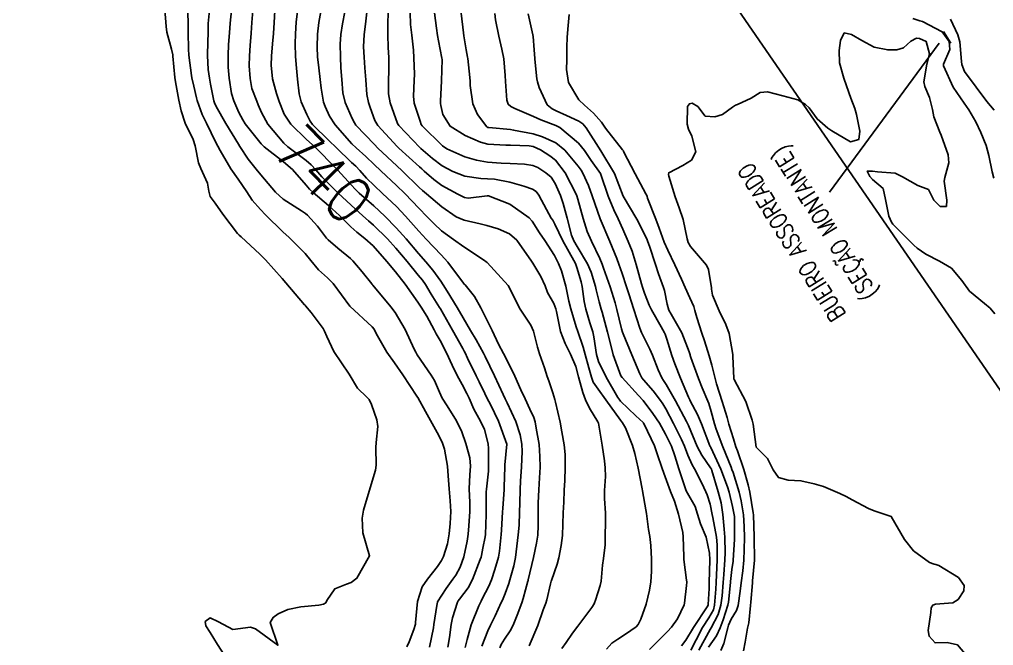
# Model space of a CAD drawing. Header units: metres. Extents: x 307586 to 320046, y 7427249 to 7434250.
# Drawn here: x 314365.9 to 314451.9, y 7432251.7 to 7432307 of the extents above; entities that cross this region are included whole.
import ezdxf
from ezdxf.enums import TextEntityAlignment as Align

# ---------------------------------------------------------------- set-up
doc = ezdxf.new("R2010")
doc.units = ezdxf.units.M
doc.header["$MEASUREMENT"] = 0
doc.linetypes.add('CONTINUO', pattern=[0])
for name, color, linetype in [('BUEIRO', 151, 'Continuous'), ('Cotas', 45, 'Continuous'), ('Curvas de Nivel 1m', 11, 'Continuous'), ('Curvas de Nivel 5m', 15, 'Continuous'), ('Divisa', 42, 'FENCELINE2'), ('TEXTO', 45, 'Continuous')]:
    doc.layers.add(name, color=color, linetype=linetype)
doc.styles.add('ROMANS', font='romans', dxfattribs={"height": 0.2})
doc.styles.add('Style-STANDARD', font='STANDARD.shx')
doc.linetypes.add('FENCELINE2', pattern='A,0.25,-0.1,[132,ltypeshp.shx,S=0.1,R=0,X=-0.1,Y=0],-0.1,1', length=1.45)

msp = doc.modelspace()

# ---------------------------------------------------------------- linework, layer by layer
at = {"layer": 'BUEIRO', "linetype": 'CONTINUO'}
msp.add_polyline3d([(314448.145, 7432304.87, 727.774), (314447.495, 7432305.894, 727.751)], dxfattribs=at)
at = {"layer": 'Curvas de Nivel 1m', "flags": 128}
for points, elevation in [([(314378.766, 7432307.826), (314378.869, 7432306.347), (314378.952, 7432305.824), (314379.368, 7432304.323), (314379.465, 7432303.819), (314379.475, 7432303.705), (314379.648, 7432301.817), (314379.695, 7432301.451), (314380.003, 7432299.813), (314380.216, 7432298.899), (314380.551, 7432297.807), (314381.271, 7432296.356), (314381.456, 7432295.797), (314381.746, 7432294.29), (314381.93, 7432293.79), (314382.52, 7432292.484), (314382.637, 7432291.779), (314382.765, 7432291.333), (314383.202, 7432290.718), (314383.881, 7432289.763), (314385.176, 7432288.056), (314385.323, 7432287.897), (314385.492, 7432287.745), (314387.15, 7432286.223), (314387.644, 7432285.715), (314389.127, 7432284.077), (314389.44, 7432283.697), (314391.104, 7432281.761), (314391.145, 7432281.721), (314391.185, 7432281.679), (314391.694, 7432281.071), (314392.73, 7432279.655), (314392.854, 7432279.437), (314393.066, 7432278.958), (314393.695, 7432277.644), (314395.023, 7432275.63), (314395.782, 7432274.39), (314396.597, 7432273.606), (314396.794, 7432273.396), (314396.996, 7432272.956), (314397.473, 7432271.595), (314397.564, 7432271.005), (314397.426, 7432269.595), (314397.401, 7432269.143), (314397.42, 7432267.595), (314397.359, 7432267.164), (314396.903, 7432265.6), (314396.301, 7432263.609), (314396.172, 7432262.907), (314396.233, 7432261.609), (314396.833, 7432259.6), (314395.714, 7432257.616), (314395.199, 7432257.232), (314394.805, 7432257.086), (314393.757, 7432256.681), (314393.069, 7432255.647), (314392.976, 7432255.453), (314392.78, 7432255.309), (314392.347, 7432255.225), (314390.777, 7432255.074), (314389.608, 7432254.858), (314388.771, 7432254.463), (314388.317, 7432254.155), (314388.065, 7432253.707), (314388.743, 7432251.7), (314386.757, 7432253.158), (314386.318, 7432253.286), (314384.756, 7432253.08), (314383.498, 7432253.763), (314382.766, 7432254.103), (314382.318, 7432253.777), (314382.391, 7432253.409), (314382.753, 7432252.824), (314383.408, 7432251.763), (314384.713, 7432249.75)], 744), ([(314380.804, 7432307.806), (314380.821, 7432306.376), (314380.821, 7432305.806), (314380.846, 7432304.327), (314380.89, 7432303.805), (314381.13, 7432302.008), (314381.162, 7432301.802), (314381.326, 7432301.076), (314381.566, 7432300.047), (314381.633, 7432299.795), (314382.074, 7432298.562), (314382.43, 7432297.783), (314383.268, 7432296.102), (314383.435, 7432295.768), (314383.648, 7432295.377), (314384.591, 7432293.757), (314385.229, 7432292.847), (314385.991, 7432291.738), (314386.466, 7432290.992), (314387.197, 7432290.164), (314387.647, 7432289.715), (314389.178, 7432288.203), (314389.728, 7432287.694), (314391.152, 7432286.282), (314391.654, 7432285.672), (314392.323, 7432284.851), (314393.128, 7432284.132), (314393.613, 7432283.645), (314395.103, 7432281.63), (314397.076, 7432279.812), (314397.233, 7432279.598), (314397.432, 7432279.233), (314398.375, 7432277.587), (314399.039, 7432276.632), (314399.775, 7432275.572), (314401.004, 7432273.701), (314401.059, 7432273.614), (314401.091, 7432273.559), (314401.765, 7432272.323), (314402.219, 7432271.541), (314402.963, 7432270.212), (314403.286, 7432269.527), (314403.453, 7432269.02), (314403.718, 7432267.522), (314403.779, 7432266.663), (314403.854, 7432265.52), (314403.964, 7432264.448), (314404.005, 7432263.519), (314403.959, 7432262.432), (314403.874, 7432261.52), (314403.718, 7432260.653), (314403.356, 7432259.525), (314403.184, 7432259.171), (314402.824, 7432258.636), (314401.945, 7432257.543), (314401.491, 7432256.861), (314401.075, 7432255.556), (314400.907, 7432253.7), (314400.887, 7432253.558), (314400.758, 7432253.085), (314400.329, 7432251.982), (314400.136, 7432251.566)], 743), ([(314382.694, 7432307.781), (314382.592, 7432306.585), (314382.576, 7432305.782), (314382.563, 7432304.97), (314382.541, 7432303.782), (314382.598, 7432302.528), (314382.702, 7432301.779), (314382.799, 7432301.249), (314383.078, 7432299.774), (314383.136, 7432299.598), (314383.308, 7432299.259), (314384.15, 7432297.761), (314385.266, 7432295.95), (314385.386, 7432295.748), (314386.124, 7432294.61), (314386.815, 7432293.726), (314387.236, 7432293.242), (314388.542, 7432291.707), (314389.207, 7432291.087), (314390.819, 7432290.062), (314391.195, 7432289.825), (314391.367, 7432289.677), (314392.229, 7432288.71), (314393.027, 7432287.652), (314393.171, 7432287.492), (314394.046, 7432286.755), (314395.146, 7432285.844), (314395.37, 7432285.627), (314396.198, 7432284.679), (314397.024, 7432283.601), (314397.071, 7432283.549), (314397.122, 7432283.49), (314398.722, 7432281.584), (314399.095, 7432281.07), (314399.969, 7432279.571), (314400.771, 7432277.848), (314400.913, 7432277.561), (314401.049, 7432277.331), (314402.284, 7432275.541), (314402.557, 7432275.076), (314403.008, 7432274.049), (314403.254, 7432273.527), (314403.691, 7432272.828), (314404.501, 7432271.515), (314404.968, 7432270.542), (314405.348, 7432269.504), (314405.687, 7432268.245), (314405.736, 7432267.498), (314405.684, 7432266.736), (314405.644, 7432265.499), (314405.682, 7432264.289), (314405.683, 7432263.498), (314405.614, 7432262.242), (314405.551, 7432261.5), (314405.465, 7432260.89), (314405.161, 7432259.505), (314404.824, 7432258.59), (314404.445, 7432257.886), (314404.191, 7432257.516), (314403.603, 7432256.72), (314402.841, 7432255.529), (314402.824, 7432255.488), (314402.78, 7432255.202), (314402.511, 7432253.534), (314402.468, 7432253.242), (314402.128, 7432251.539)], 742), ([(314384.643, 7432307.758), (314384.535, 7432306.62), (314384.465, 7432305.759), (314384.394, 7432304.739), (314384.353, 7432303.76), (314384.358, 7432302.749), (314384.444, 7432301.759), (314384.66, 7432300.417), (314384.85, 7432299.755), (314385.303, 7432298.735), (314385.637, 7432298.085), (314385.856, 7432297.742), (314387.267, 7432295.971), (314387.528, 7432295.717), (314389.25, 7432294.379), (314390.037, 7432293.692), (314391.229, 7432292.334), (314391.533, 7432291.982), (314391.852, 7432291.671), (314393.206, 7432290.513), (314394.188, 7432289.64), (314395.183, 7432288.641), (314395.715, 7432288.159), (314396.431, 7432287.611), (314397.163, 7432286.951), (314398.359, 7432285.588), (314399.134, 7432284.683), (314399.992, 7432283.571), (314401.107, 7432281.988), (314401.274, 7432281.727), (314401.382, 7432281.556), (314401.893, 7432280.746), (314402.545, 7432279.538), (314402.727, 7432279.193), (314403.064, 7432278.601), (314403.615, 7432277.524), (314404.13, 7432276.426), (314404.579, 7432275.514), (314405.015, 7432274.725), (314405.437, 7432273.933), (314405.625, 7432273.501), (314406.046, 7432272.547), (314406.64, 7432271.485), (314406.972, 7432270.75), (314407.31, 7432269.476), (314407.346, 7432269.079), (314407.35, 7432267.476), (314407.334, 7432267.069), (314407.156, 7432265.477), (314407.143, 7432265.235), (314407.133, 7432263.477), (314407.13, 7432263.228), (314407.076, 7432261.478), (314407.056, 7432261.282), (314406.845, 7432260.256), (314406.712, 7432259.605), (314406.675, 7432259.482), (314406.599, 7432259.252), (314405.933, 7432257.493), (314405.542, 7432256.759), (314404.787, 7432255.776), (314404.668, 7432255.628), (314404.605, 7432255.512), (314404.166, 7432254.119), (314404.046, 7432253.517), (314403.905, 7432252.365), (314403.758, 7432251.52)], 741), ([(314388.48, 7432307.709), (314388.414, 7432306.693), (314388.347, 7432305.71), (314388.271, 7432304.814), (314388.167, 7432303.712), (314388.148, 7432302.915), (314388.283, 7432301.711), (314388.613, 7432300.414), (314388.868, 7432299.704), (314389.302, 7432298.597), (314389.881, 7432297.694), (314391.273, 7432296.349), (314392.022, 7432295.669), (314392.646, 7432295.049), (314393.251, 7432294.433), (314394.03, 7432293.642), (314395.23, 7432292.336), (314395.565, 7432291.963), (314395.914, 7432291.62), (314397.206, 7432290.484), (314398.172, 7432289.59), (314399.183, 7432288.561), (314400.065, 7432287.571), (314401.154, 7432286.292), (314401.818, 7432285.55), (314402.425, 7432284.83), (314403.126, 7432283.838), (314403.327, 7432283.528), (314403.684, 7432282.958), (314404.561, 7432281.515), (314405.089, 7432280.605), (314405.748, 7432279.5), (314406.241, 7432278.669), (314406.901, 7432277.482), (314407.048, 7432277.181), (314407.872, 7432275.472), (314408.634, 7432273.836), (314408.817, 7432273.462), (314408.999, 7432273.111), (314409.758, 7432271.452), (314410.126, 7432270.287), (314410.275, 7432269.447), (314410.299, 7432268.799), (314410.236, 7432267.447), (314410.175, 7432266.186), (314410.143, 7432265.448), (314410.098, 7432264.241), (314410.068, 7432263.448), (314410.034, 7432262.285), (314409.969, 7432261.449), (314409.844, 7432260.454), (314409.707, 7432259.451), (314409.566, 7432258.712), (314409.233, 7432257.456), (314409.13, 7432257.135), (314408.795, 7432256.259), (314408.56, 7432255.688), (314408.464, 7432255.463), (314407.935, 7432254.305), (314407.517, 7432253.472), (314407.273, 7432252.96), (314406.744, 7432251.607)], 739), ([(314390.467, 7432307.689), (314390.361, 7432306.728), (314390.292, 7432305.691), (314390.268, 7432304.797), (314390.293, 7432303.691), (314390.387, 7432302.65), (314390.468, 7432301.689), (314390.614, 7432300.393), (314390.811, 7432299.685), (314391.302, 7432298.551), (314391.584, 7432297.964), (314391.8, 7432297.672), (314393.272, 7432296.237), (314393.889, 7432295.644), (314395.25, 7432294.328), (314395.612, 7432293.99), (314395.977, 7432293.619), (314396.574, 7432292.948), (314397.23, 7432292.284), (314397.979, 7432291.592), (314399.206, 7432290.43), (314400.017, 7432289.572), (314401.18, 7432288.269), (314401.518, 7432287.897), (314401.837, 7432287.55), (314403.152, 7432286.165), (314403.737, 7432285.524), (314405.125, 7432283.679), (314405.198, 7432283.583), (314405.267, 7432283.508), (314406.101, 7432282.483), (314406.657, 7432281.487), (314407.09, 7432280.597), (314407.662, 7432279.474), (314408.234, 7432278.295), (314408.665, 7432277.464), (314409.042, 7432276.735), (314409.666, 7432275.454), (314410.201, 7432274.258), (314410.561, 7432273.444), (314410.994, 7432272.529), (314411.348, 7432271.796), (314411.451, 7432271.433), (314411.552, 7432270.854), (314411.799, 7432269.427), (314411.878, 7432268.362), (314411.886, 7432267.426), (314411.853, 7432266.492), (314411.787, 7432265.427), (314411.731, 7432264.267), (314411.713, 7432263.428), (314411.71, 7432262.266), (314411.682, 7432261.428), (314411.585, 7432260.696), (314411.319, 7432259.433), (314410.839, 7432257.466), (314410.835, 7432257.44), (314410.829, 7432257.423), (314410.812, 7432257.356), (314410.397, 7432255.836), (314410.271, 7432255.445), (314409.87, 7432254.351), (314409.506, 7432253.453), (314409.255, 7432252.958), (314408.751, 7432252.228), (314408.458, 7432251.75), (314408.334, 7432251.464)], 738), ([(314392.528, 7432307.663), (314392.368, 7432306.696), (314392.237, 7432305.667), (314392.2, 7432304.496), (314392.252, 7432303.667), (314392.372, 7432302.688), (314392.477, 7432301.663), (314392.551, 7432300.882), (314392.769, 7432299.658), (314392.913, 7432299.26), (314393.301, 7432298.427), (314393.797, 7432297.645), (314395.268, 7432295.979), (314395.643, 7432295.624), (314396.496, 7432294.852), (314397.248, 7432294.145), (314397.836, 7432293.594), (314399.23, 7432292.292), (314399.959, 7432291.573), (314401.204, 7432290.269), (314401.907, 7432289.549), (314402.541, 7432288.894), (314403.181, 7432288.294), (314404.237, 7432287.519), (314405.164, 7432286.885), (314406.974, 7432285.655), (314407.144, 7432285.547), (314407.226, 7432285.479), (314408.463, 7432284.133), (314409.064, 7432283.461), (314409.122, 7432283.362), (314410.075, 7432281.45), (314411.081, 7432279.963), (314411.321, 7432279.436), (314411.652, 7432278.025), (314411.847, 7432277.428), (314412.268, 7432276.188), (314412.522, 7432275.418), (314412.662, 7432275.058), (314413.009, 7432273.996), (314413.181, 7432273.408), (314413.244, 7432273.164), (314413.663, 7432271.403), (314413.821, 7432270.55), (314414.009, 7432269.399), (314414.092, 7432268.547), (314414.115, 7432267.398), (314414.074, 7432266.24), (314414.029, 7432265.399), (314413.975, 7432264.316), (314413.93, 7432263.4), (314413.888, 7432262.384), (314413.858, 7432261.4), (314413.758, 7432260.492), (314413.533, 7432259.403), (314413.387, 7432258.845), (314412.89, 7432257.409), (314412.87, 7432257.352), (314412.809, 7432257.129), (314412.483, 7432255.719), (314412.393, 7432255.416), (314412.173, 7432254.815), (314411.686, 7432253.426), (314410.94, 7432251.632)], 737), ([(314394.662, 7432307.638), (314394.455, 7432306.581), (314394.302, 7432305.641), (314394.243, 7432304.773), (314394.26, 7432303.641), (314394.312, 7432302.681), (314394.388, 7432301.64), (314394.485, 7432300.479), (314394.681, 7432299.636), (314395.299, 7432298.207), (314395.494, 7432297.826), (314395.636, 7432297.625), (314397.267, 7432295.899), (314397.57, 7432295.597), (314399.247, 7432294.016), (314399.711, 7432293.575), (314401.228, 7432292.118), (314401.523, 7432291.853), (314401.868, 7432291.55), (314403.206, 7432290.412), (314404.491, 7432289.517), (314405.19, 7432289.217), (314406.603, 7432288.905), (314407.186, 7432288.763), (314408.198, 7432288.455), (314409.179, 7432288.022), (314409.832, 7432287.453), (314411.145, 7432285.599), (314411.251, 7432285.438), (314411.97, 7432284.266), (314412.334, 7432283.422), (314412.55, 7432282.851), (314413.107, 7432281.864), (314413.29, 7432281.408), (314413.339, 7432281.168), (314413.702, 7432279.404), (314414.111, 7432278.35), (314414.586, 7432277.395), (314415.037, 7432276.302), (314415.28, 7432275.386), (314415.652, 7432274.023), (314415.905, 7432273.376), (314416.244, 7432272.62), (314416.984, 7432271.426), (314417.025, 7432271.36), (314417.047, 7432271.294), (314417.36, 7432269.356), (314417.564, 7432267.978), (314417.641, 7432267.353), (314417.673, 7432266.601), (314417.589, 7432265.353), (314417.59, 7432264.659), (314417.663, 7432263.352), (314417.652, 7432262.575), (314417.64, 7432261.352), (314417.637, 7432260.566), (314417.491, 7432259.353), (314417.402, 7432258.78), (314417.268, 7432257.355), (314417.196, 7432256.967), (314416.788, 7432255.683), (314416.704, 7432255.441), (314416.668, 7432255.362), (314416.451, 7432255.036), (314415.235, 7432253.383), (314414.757, 7432252.749), (314414.203, 7432251.941), (314413.811, 7432251.399)], 736), ([(314398.467, 7432307.589), (314398.454, 7432306.532), (314398.455, 7432305.589), (314398.492, 7432304.469), (314398.538, 7432303.588), (314398.538, 7432302.402), (314398.521, 7432301.588), (314398.517, 7432300.396), (314398.652, 7432299.587), (314399.295, 7432297.762), (314399.414, 7432297.579), (314401.264, 7432295.642), (314401.353, 7432295.559), (314402.391, 7432294.68), (314403.248, 7432294.036), (314404.175, 7432293.521), (314405.239, 7432293.13), (314406.655, 7432292.907), (314407.237, 7432292.889), (314407.86, 7432292.851), (314409.234, 7432292.585), (314410.456, 7432292.223), (314411.228, 7432291.964), (314411.544, 7432291.753), (314411.774, 7432291.432), (314412.458, 7432290.167), (314412.881, 7432289.415), (314413.001, 7432289.223), (314413.187, 7432288.865), (314413.89, 7432287.403), (314414.86, 7432285.68), (314415.016, 7432285.391), (314415.139, 7432285.044), (314415.515, 7432283.772), (314415.6, 7432283.383), (314415.79, 7432282.06), (314415.936, 7432281.377), (314416.289, 7432280.168), (314416.546, 7432279.368), (314416.645, 7432278.943), (314416.873, 7432277.363), (314417.044, 7432276.752), (314417.738, 7432275.353), (314418.763, 7432273.585), (314418.918, 7432273.341), (314419.002, 7432273.238), (314420.356, 7432271.96), (314420.983, 7432271.378), (314421.008, 7432271.344), (314421.028, 7432271.319), (314421.079, 7432271.221), (314421.981, 7432269.305), (314422.234, 7432268.589), (314422.66, 7432267.294), (314422.922, 7432266.559), (314423.41, 7432265.285), (314423.756, 7432264.42), (314424.111, 7432263.278), (314424.485, 7432261.656), (314424.533, 7432261.273), (314424.574, 7432259.535), (314424.587, 7432259.272), (314424.815, 7432257.444), (314424.832, 7432257.289), (314424.833, 7432257.27), (314424.832, 7432257.251), (314424.809, 7432256.978), (314424.643, 7432255.414), (314424.601, 7432255.272), (314424.017, 7432254.031), (314423.5, 7432253.283), (314423.138, 7432252.908), (314422.755, 7432252.523), (314421.536, 7432251.308)], 734), ([(314400.408, 7432307.57), (314400.454, 7432306.513), (314400.555, 7432305.568), (314400.707, 7432304.229), (314400.757, 7432303.566), (314400.799, 7432302.115), (314400.785, 7432301.566), (314400.705, 7432300.183), (314400.77, 7432299.565), (314401.297, 7432297.974), (314401.406, 7432297.671), (314401.481, 7432297.557), (314403.267, 7432295.79), (314403.654, 7432295.526), (314405.256, 7432294.837), (314406.276, 7432294.517), (314407.252, 7432294.361), (314408.451, 7432294.268), (314409.251, 7432294.232), (314410.521, 7432294.176), (314411.249, 7432294.06), (314411.684, 7432293.87), (314412.385, 7432293.423), (314412.854, 7432293.03), (314413.233, 7432292.465), (314413.692, 7432291.405), (314413.925, 7432290.69), (314414.276, 7432289.399), (314414.676, 7432287.897), (314414.877, 7432287.393), (314415.165, 7432286.895), (314416.084, 7432285.376), (314416.399, 7432284.634), (314416.769, 7432283.365), (314416.84, 7432283.084), (314417.11, 7432282.027), (314417.292, 7432281.358), (314417.361, 7432281.095), (314417.842, 7432279.352), (314418.102, 7432278.31), (314418.351, 7432277.347), (314419.025, 7432275.497), (314419.126, 7432275.339), (314420.585, 7432273.746), (314420.983, 7432273.32), (314421.003, 7432273.298), (314421.849, 7432272.164), (314422.419, 7432271.298), (314422.969, 7432270.331), (314423.477, 7432269.285), (314423.794, 7432268.432), (314424.15, 7432267.278), (314424.768, 7432265.408), (314424.823, 7432265.271), (314424.901, 7432265.12), (314425.566, 7432263.936), (314425.793, 7432263.256), (314426.046, 7432262.424), (314426.545, 7432261.245), (314426.842, 7432259.823), (314426.865, 7432259.24), (314426.863, 7432259.209), (314426.824, 7432257.24), (314426.805, 7432256.697), (314426.726, 7432255.298), (314426.716, 7432255.241), (314426.641, 7432255.101), (314425.434, 7432253.26), (314424.752, 7432252.151), (314424.372, 7432251.649)], 733), ([(314402.579, 7432307.543), (314402.747, 7432306.185), (314402.844, 7432305.538), (314402.923, 7432305.081), (314403.227, 7432303.532), (314403.235, 7432303.406), (314403.185, 7432301.532), (314403.106, 7432299.743), (314403.113, 7432299.533), (314403.142, 7432299.363), (314403.303, 7432298.55), (314403.942, 7432297.524), (314405.281, 7432296.714), (314406.643, 7432296.118), (314407.27, 7432295.954), (314408.87, 7432295.863), (314409.269, 7432295.86), (314410.917, 7432295.795), (314411.267, 7432295.724), (314411.916, 7432295.43), (314412.765, 7432294.924), (314413.254, 7432294.517), (314414.116, 7432293.401), (314415.075, 7432291.541), (314415.13, 7432291.391), (314415.219, 7432291.098), (314415.682, 7432289.383), (314416.044, 7432288.24), (314416.418, 7432287.371), (314417.15, 7432285.856), (314417.363, 7432285.358), (314417.496, 7432285), (314418.089, 7432283.35), (314418.52, 7432281.934), (314418.675, 7432281.344), (314419.077, 7432279.643), (314419.165, 7432279.339), (314419.224, 7432279.185), (314420.004, 7432277.33), (314420.704, 7432275.647), (314420.878, 7432275.321), (314421.021, 7432275.132), (314421.868, 7432274.164), (314422.533, 7432273.297), (314422.727, 7432273.021), (314422.996, 7432272.582), (314423.678, 7432271.283), (314424.364, 7432269.874), (314424.632, 7432269.273), (314424.945, 7432268.489), (314425.309, 7432267.637), (314425.509, 7432267.261), (314426.17, 7432265.996), (314426.529, 7432265.246), (314426.641, 7432264.984), (314426.892, 7432264.154), (314427.082, 7432263.238), (314427.134, 7432262.983), (314427.475, 7432261.234), (314427.531, 7432260.555), (314427.517, 7432259.233), (314427.494, 7432258.565), (314427.43, 7432257.234), (314427.402, 7432256.636), (314427.297, 7432255.235), (314427.185, 7432254.829), (314426.772, 7432254.124), (314426.226, 7432253.248), (314425.659, 7432252.164), (314425.211, 7432251.263)], 732), ([(314404.931, 7432307.515), (314405.132, 7432305.767), (314405.17, 7432305.512), (314405.37, 7432304.267), (314405.487, 7432303.631), (314405.504, 7432303.508), (314405.679, 7432301.837), (314405.707, 7432301.505), (314405.726, 7432301.115), (314405.939, 7432299.501), (314406.377, 7432298.567), (314407.201, 7432297.481), (314407.292, 7432297.428), (314407.355, 7432297.416), (314409.289, 7432297.223), (314409.555, 7432297.191), (314411.284, 7432296.861), (314412.106, 7432296.602), (314413.272, 7432296.047), (314414.087, 7432295.402), (314415.249, 7432294.003), (314415.503, 7432293.643), (314415.662, 7432293.384), (314416.154, 7432292.298), (314416.488, 7432291.371), (314417.193, 7432289.36), (314418.059, 7432287.351), (314418.651, 7432285.845), (314418.838, 7432285.343), (314419.135, 7432284.509), (314419.528, 7432283.336), (314419.725, 7432282.725), (314420.163, 7432281.329), (314420.708, 7432279.694), (314420.843, 7432279.322), (314421.068, 7432278.847), (314421.593, 7432277.847), (314421.821, 7432277.308), (314422.308, 7432276.027), (314422.634, 7432275.296), (314422.79, 7432275.063), (314423.017, 7432274.727), (314423.84, 7432273.282), (314424.807, 7432271.449), (314424.898, 7432271.271), (314424.98, 7432271.095), (314425.762, 7432269.258), (314426.163, 7432268.47), (314426.934, 7432267.369), (314427.01, 7432267.239), (314427.055, 7432267.115), (314427.615, 7432265.233), (314427.861, 7432264.263), (314428.027, 7432263.229), (314428.154, 7432261.943), (314428.212, 7432261.227), (314428.226, 7432259.842), (314428.2, 7432259.226), (314428.107, 7432257.94), (314428.055, 7432257.228), (314427.964, 7432256.06), (314427.859, 7432255.229), (314427.604, 7432254.403), (314427.005, 7432253.238), (314426.918, 7432253.082), (314426.759, 7432252.811), (314425.903, 7432251.253)], 731), ([(314410.842, 7432307.446), (314411.244, 7432305.583), (314411.27, 7432305.441), (314411.371, 7432304.277), (314411.436, 7432303.511), (314411.439, 7432303.439), (314411.618, 7432301.708), (314411.664, 7432301.435), (314411.815, 7432300.953), (314412.52, 7432299.422), (314412.952, 7432299.058), (314413.308, 7432298.886), (314414.235, 7432298.469), (314415.299, 7432297.985), (314415.657, 7432297.745), (314415.951, 7432297.38), (314417.263, 7432295.36), (314418.448, 7432293.348), (314419.223, 7432291.34), (314420.428, 7432289.328), (314421.178, 7432287.869), (314421.342, 7432287.485), (314421.408, 7432287.316), (314421.557, 7432286.924), (314422.078, 7432285.306), (314422.334, 7432284.501), (314422.781, 7432283.295), (314422.86, 7432283.033), (314423.108, 7432281.82), (314423.251, 7432281.289), (314423.454, 7432280.93), (314424.41, 7432279.277), (314425.056, 7432277.611), (314425.129, 7432277.345), (314425.153, 7432277.268), (314425.2, 7432277.118), (314425.86, 7432275.257), (314426.185, 7432274.423), (314426.709, 7432273.244), (314426.79, 7432273.033), (314426.994, 7432272.327), (314427.282, 7432271.237), (314427.426, 7432270.786), (314428.019, 7432269.229), (314428.745, 7432267.411), (314428.826, 7432267.221), (314428.929, 7432266.943), (314429.478, 7432265.214), (314429.652, 7432264.456), (314429.839, 7432263.21), (314429.912, 7432262.17), (314429.921, 7432261.209), (314429.916, 7432260.14), (314429.87, 7432259.21), (314429.775, 7432258.259), (314429.648, 7432257.212), (314429.551, 7432256.463), (314429.373, 7432255.214), (314429.238, 7432254.755), (314428.771, 7432253.999), (314428.527, 7432253.461), (314428.458, 7432253.223), (314428.115, 7432251.86), (314427.842, 7432251.229)], 729), ([(314414.47, 7432307.399), (314414.369, 7432306.429), (314414.294, 7432305.401), (314414.255, 7432304.52), (314414.249, 7432303.401), (314414.218, 7432302.537), (314414.41, 7432301.399), (314415.32, 7432299.862), (314415.8, 7432299.383), (314416.603, 7432298.668), (314417.298, 7432297.872), (314417.676, 7432297.356), (314419.164, 7432295.441), (314419.242, 7432295.34), (314419.263, 7432295.305), (314420.294, 7432293.329), (314421.225, 7432291.544), (314421.303, 7432291.398), (314421.33, 7432291.318), (314421.369, 7432291.17), (314422.099, 7432289.306), (314422.401, 7432288.518), (314422.853, 7432287.295), (314423.162, 7432286.571), (314423.789, 7432285.284), (314424.379, 7432284.029), (314424.709, 7432283.274), (314425.114, 7432282.38), (314425.449, 7432281.607), (314425.55, 7432281.263), (314425.731, 7432280.623), (314426.182, 7432279.253), (314426.395, 7432278.579), (314426.807, 7432277.244), (314427.041, 7432276.436), (314427.347, 7432275.237), (314427.471, 7432274.783), (314427.963, 7432273.23), (314428.396, 7432271.819), (314428.565, 7432271.224), (314428.963, 7432269.915), (314429.183, 7432269.218), (314429.305, 7432268.861), (314429.869, 7432267.211), (314430.258, 7432265.861), (314430.404, 7432265.205), (314430.71, 7432263.376), (314430.724, 7432263.202), (314430.783, 7432261.282), (314430.785, 7432261.201), (314430.814, 7432259.219), (314430.813, 7432259.2), (314430.645, 7432257.372), (314430.632, 7432257.202), (314430.492, 7432255.499), (314430.472, 7432255.203), (314430.304, 7432253.668), (314430.208, 7432253.206), (314429.992, 7432251.966), (314429.854, 7432251.209)], 728), ([(314451.943, 7432292.949), (314451.799, 7432293.502), (314451.508, 7432294.956), (314451.276, 7432295.832), (314450.806, 7432296.965), (314450.362, 7432297.91), (314449.738, 7432298.976), (314449.322, 7432299.556), (314448.369, 7432300.99), (314447.498, 7432302.862), (314447.507, 7432302.999), (314448.061, 7432304.309), (314448.009, 7432304.994), (314447.396, 7432305.865), (314445.655, 7432306.781), (314445.41, 7432306.847), (314444.798, 7432307.036)], 728), ([(314451.967, 7432298.95), (314451.324, 7432299.711), (314450.388, 7432300.97), (314449.357, 7432302.368), (314449.113, 7432302.983), (314449.101, 7432303.247), (314448.95, 7432304.984), (314448.778, 7432305.6), (314448.119, 7432306.993)], 729), ([(314452.022, 7432280.946), (314451.609, 7432281.453), (314451.112, 7432281.863), (314449.806, 7432282.973), (314449.132, 7432283.889), (314448.212, 7432284.989), (314447.152, 7432285.609), (314445.954, 7432286.225), (314445.169, 7432286.756), (314444.87, 7432287.033), (314443.19, 7432288.717), (314443.023, 7432288.884), (314442.908, 7432289.054), (314442.677, 7432289.582), (314442.372, 7432291.063), (314442.186, 7432292.019), (314441.24, 7432292.814), (314440.99, 7432293.083), (314440.768, 7432293.564), (314441.248, 7432293.556), (314441.671, 7432293.498), (314443.246, 7432293.391), (314443.88, 7432293.044), (314445.236, 7432292.301), (314446.166, 7432291.95), (314446.643, 7432291.009), (314447.215, 7432290.45), (314447.759, 7432290.451), (314447.809, 7432290.994), (314447.575, 7432292.661), (314447.61, 7432292.996), (314447.966, 7432294.283), (314447.919, 7432294.993), (314447.289, 7432296.748), (314447.176, 7432297.002), (314446.644, 7432298.348), (314446.517, 7432299.012), (314446.269, 7432300.076), (314445.85, 7432301.022), (314445.765, 7432301.442), (314446.019, 7432303.02), (314446.274, 7432303.918), (314445.969, 7432305.021), (314445.387, 7432305.273), (314445.129, 7432305.29), (314444.617, 7432305.038), (314443.968, 7432304.453), (314443.375, 7432304.284), (314442.58, 7432304.267), (314441.377, 7432304.502), (314440.28, 7432305.091), (314439.391, 7432305.62), (314438.739, 7432305.76), (314438.405, 7432305.11), (314438.284, 7432304.201), (314438.33, 7432303.11), (314438.698, 7432301.758), (314438.925, 7432301.104), (314439.327, 7432300.014), (314439.687, 7432299.096), (314439.829, 7432298.573), (314440.108, 7432297.092), (314440.023, 7432296.351), (314439.278, 7432296.134), (314437.65, 7432297.116), (314437.295, 7432297.366), (314436.338, 7432298.169), (314435.634, 7432299.145), (314435.317, 7432299.455), (314434.634, 7432299.846), (314433.329, 7432300.214), (314431.966, 7432300.558), (314431.332, 7432300.501), (314430.525, 7432300.008), (314429.316, 7432299.454), (314429.143, 7432299.394), (314428.874, 7432299.224), (314427.984, 7432298.555), (314427.304, 7432298.365), (314426.474, 7432298.422), (314425.808, 7432299.263), (314425.317, 7432299.552), (314425.078, 7432299.51), (314424.914, 7432299.274), (314424.876, 7432297.696), (314424.997, 7432297.273), (314425.283, 7432296.637), (314425.628, 7432295.265), (314425.255, 7432294.526), (314424.482, 7432294.047), (314423.244, 7432293.413), (314423.213, 7432293.29), (314423.216, 7432293.264), (314423.241, 7432293.107), (314423.811, 7432291.284), (314424.167, 7432290.322), (314424.514, 7432289.277), (314424.868, 7432287.581), (314424.972, 7432287.272), (314425.167, 7432286.896), (314426.58, 7432285.248), (314426.763, 7432284.869), (314427.02, 7432283.242), (314427.03, 7432283.149), (314427.117, 7432282.603), (314427.698, 7432281.234), (314428.285, 7432280.027), (314428.58, 7432279.225), (314428.896, 7432277.38), (314428.905, 7432277.221), (314429.001, 7432275.242), (314429.006, 7432275.22), (314429.022, 7432275.149), (314430.047, 7432273.21), (314430.613, 7432271.578), (314430.692, 7432271.203), (314430.953, 7432269.2), (314431.953, 7432268.195), (314432.466, 7432267.177), (314432.923, 7432266.504), (314433.797, 7432266.284), (314434.919, 7432266.215), (314436.093, 7432265.954), (314436.912, 7432265.705), (314438.352, 7432265.106), (314438.9, 7432264.835), (314439.448, 7432264.544), (314440.89, 7432263.765), (314441.37, 7432263.555), (314442.883, 7432263.05), (314444.057, 7432261.038), (314444.848, 7432260.036), (314446.273, 7432259.008), (314446.687, 7432258.858), (314446.831, 7432258.827), (314447.101, 7432258.727), (314448.82, 7432257.683), (314449.328, 7432256.975), (314449.284, 7432256.497), (314448.794, 7432255.728), (314448.33, 7432255.444), (314446.788, 7432255.308), (314446.552, 7432255.238), (314446.413, 7432255.006), (314446.37, 7432254.598), (314446.156, 7432253.009), (314446.231, 7432252.482), (314446.752, 7432251.899), (314447.814, 7432251.928), (314448.75, 7432251.722), (314449.399, 7432250.973)], 727)]:
    msp.add_lwpolyline(points, dxfattribs=dict(at, elevation=elevation))
at = {"layer": 'Curvas de Nivel 5m', "flags": 128}
for points, elevation in [([(314386.532, 7432307.733), (314386.456, 7432306.675), (314386.388, 7432305.735), (314386.296, 7432304.66), (314386.233, 7432303.737), (314386.221, 7432302.865), (314386.284, 7432301.736), (314386.452, 7432300.861), (314386.875, 7432299.727), (314387.01, 7432299.424), (314387.303, 7432298.726), (314387.861, 7432297.714), (314389.268, 7432296.023), (314389.637, 7432295.696), (314391.251, 7432294.5), (314391.686, 7432294.112), (314392.081, 7432293.667), (314392.627, 7432293.049), (314393.231, 7432292.425), (314394.032, 7432291.642), (314395.207, 7432290.566), (314396.255, 7432289.614), (314396.747, 7432289.165), (314397.185, 7432288.787), (314398.421, 7432287.588), (314399.161, 7432286.762), (314400.155, 7432285.57), (314401.131, 7432284.384), (314401.501, 7432283.929), (314401.761, 7432283.55), (314402.272, 7432282.7), (314403.021, 7432281.531), (314403.101, 7432281.402), (314404.167, 7432279.519), (314405.057, 7432277.898), (314405.199, 7432277.652), (314405.277, 7432277.507), (314405.497, 7432277.052), (314406.245, 7432275.492), (314406.499, 7432274.969), (314407.007, 7432273.925), (314407.23, 7432273.478), (314407.51, 7432272.963), (314408.233, 7432271.468), (314408.953, 7432269.46), (314408.78, 7432267.616), (314408.773, 7432267.462), (314408.717, 7432265.651), (314408.705, 7432265.462), (314408.59, 7432263.759), (314408.573, 7432263.463), (314408.479, 7432261.852), (314408.452, 7432261.464), (314408.305, 7432260.001), (314408.206, 7432259.466), (314407.904, 7432258.388), (314407.596, 7432257.472), (314407.362, 7432256.917), (314406.788, 7432255.786), (314406.677, 7432255.589), (314406.616, 7432255.483), (314406.471, 7432255.176), (314405.806, 7432253.494), (314405.463, 7432252.212), (314405.277, 7432251.502)], 740), ([(314396.606, 7432307.612), (314396.469, 7432306.542), (314396.354, 7432305.615), (314396.307, 7432304.551), (314396.368, 7432303.615), (314396.432, 7432302.692), (314396.496, 7432301.613), (314396.61, 7432300.324), (314396.742, 7432299.609), (314396.886, 7432299.183), (314397.297, 7432298.043), (314397.559, 7432297.597), (314399.265, 7432295.733), (314399.423, 7432295.578), (314401.247, 7432293.927), (314401.441, 7432293.753), (314401.672, 7432293.554), (314402.511, 7432292.816), (314403.231, 7432292.298), (314404.623, 7432291.516), (314405.219, 7432291.235), (314405.545, 7432291.178), (314407.221, 7432291.373), (314407.334, 7432291.367), (314409.211, 7432290.654), (314410.933, 7432289.443), (314411.19, 7432289.133), (314411.851, 7432288.101), (314412.3, 7432287.423), (314413.154, 7432286.12), (314413.519, 7432285.406), (314413.77, 7432284.77), (314414.161, 7432283.4), (314414.432, 7432282.074), (314414.601, 7432281.395), (314415.079, 7432279.798), (314415.226, 7432279.388), (314415.702, 7432278.023), (314415.878, 7432277.378), (314416.204, 7432276.203), (314416.431, 7432275.369), (314416.587, 7432274.934), (314417.012, 7432274.299), (314417.694, 7432273.353), (314418.985, 7432271.564), (314419.152, 7432271.338), (314419.416, 7432270.895), (314420.057, 7432269.329), (314420.252, 7432268.633), (314420.553, 7432267.324), (314420.905, 7432265.492), (314420.932, 7432265.32), (314421.229, 7432263.657), (314421.282, 7432263.314), (314421.472, 7432261.914), (314421.564, 7432261.309), (314421.664, 7432260.495), (314421.732, 7432259.307), (314421.729, 7432258.214), (314421.664, 7432257.307), (314421.554, 7432256.556), (314421.254, 7432255.313), (314420.77, 7432253.992), (314420.552, 7432253.535), (314420.359, 7432253.324), (314419.429, 7432252.661), (314418.752, 7432252.239), (314418.228, 7432251.866), (314417.743, 7432251.35)], 735), ([(314407.898, 7432307.475), (314407.958, 7432306.921), (314408.249, 7432305.471), (314408.514, 7432304.326), (314408.677, 7432303.467), (314408.807, 7432302.007), (314408.845, 7432301.465), (314408.941, 7432299.842), (314409.061, 7432299.463), (314409.311, 7432299.256), (314409.661, 7432299.105), (314411.302, 7432298.375), (314411.954, 7432298.084), (314413.295, 7432297.577), (314413.632, 7432297.407), (314415.273, 7432296.032), (314415.805, 7432295.382), (314416.393, 7432294.512), (314417.21, 7432293.36), (314417.221, 7432293.339), (314417.242, 7432293.272), (314417.893, 7432291.353), (314418.41, 7432290.142), (314418.78, 7432289.344), (314419.184, 7432288.45), (314419.676, 7432287.335), (314420.005, 7432286.487), (314420.382, 7432285.328), (314420.842, 7432283.606), (314420.928, 7432283.322), (314421.118, 7432282.798), (314421.531, 7432281.738), (314421.724, 7432281.311), (314422.576, 7432279.802), (314422.867, 7432279.293), (314422.929, 7432279.15), (314423.067, 7432278.732), (314423.512, 7432277.285), (314423.782, 7432276.542), (314424.296, 7432275.277), (314425.006, 7432273.598), (314425.101, 7432273.366), (314425.151, 7432273.268), (314425.797, 7432272.064), (314426.128, 7432271.253), (314426.877, 7432269.318), (314426.908, 7432269.241), (314426.924, 7432269.211), (314426.952, 7432269.161), (314427.855, 7432267.231), (314428.444, 7432265.691), (314428.584, 7432265.223), (314428.89, 7432263.933), (314429.034, 7432263.218), (314429.046, 7432263.054), (314429.053, 7432261.218), (314429.049, 7432261.029), (314428.933, 7432259.219), (314428.924, 7432259.127), (314428.825, 7432258.388), (314428.708, 7432257.327), (314428.696, 7432257.221), (314428.512, 7432255.498), (314428.463, 7432255.223), (314428.049, 7432253.948), (314427.783, 7432253.23), (314427.471, 7432252.518), (314426.746, 7432251.535)], 730)]:
    msp.add_lwpolyline(points, dxfattribs=dict(at, elevation=elevation))
at = {"layer": 'Divisa'}
msp.add_lwpolyline([(314598.827, 7432089.163), (314596.882, 7432098.978), (314584.64, 7432113.339), (314578.782, 7432119.951), (314566.254, 7432128.635), (314554.744, 7432136.427), (314532.738, 7432161.937), (314510.27, 7432192.567), (314505.628, 7432198.768), (314476.466, 7432239.013), (314468.446, 7432249.95), (314457.968, 7432266.263), (314422.398, 7432317.97), (314404.004, 7432346.052), (314397.77, 7432359.725), (314393.109, 7432373.871), (314384.52, 7432394.378), (314370.366, 7432426.892), (314365.661, 7432442.583), (314360.272, 7432471.853), (314360.071, 7432482.379), (314349.474, 7432531.863), (314350.291, 7432536.279), (314349.626, 7432543.583)], dxfattribs=at)
at = {"layer": 'TEXTO'}
msp.add_line((314447.121, 7432304.86), (314437.431, 7432291.713), dxfattribs=at)

# ---------------------------------------------------------------- texts
at = {"layer": 'Cotas', "style": 'Style-STANDARD'}
msp.add_text('740', height=4, rotation=314.65977, dxfattribs=at).set_placement((314392.809, 7432293.265, 740), align=Align.MIDDLE_CENTER)
at = {"layer": 'TEXTO', "style": 'ROMANS', "width": 0.8}
for s, p in [('(SEÇÃO MONTANTE)', (314441.732, 7432282.771)), ('BUEIRO ASSOREADO', (314438.928, 7432280.899))]:
    msp.add_text(s, height=1.5, rotation=121.83038, dxfattribs=at).set_placement(p)

doc.saveas('drawing.dxf')
